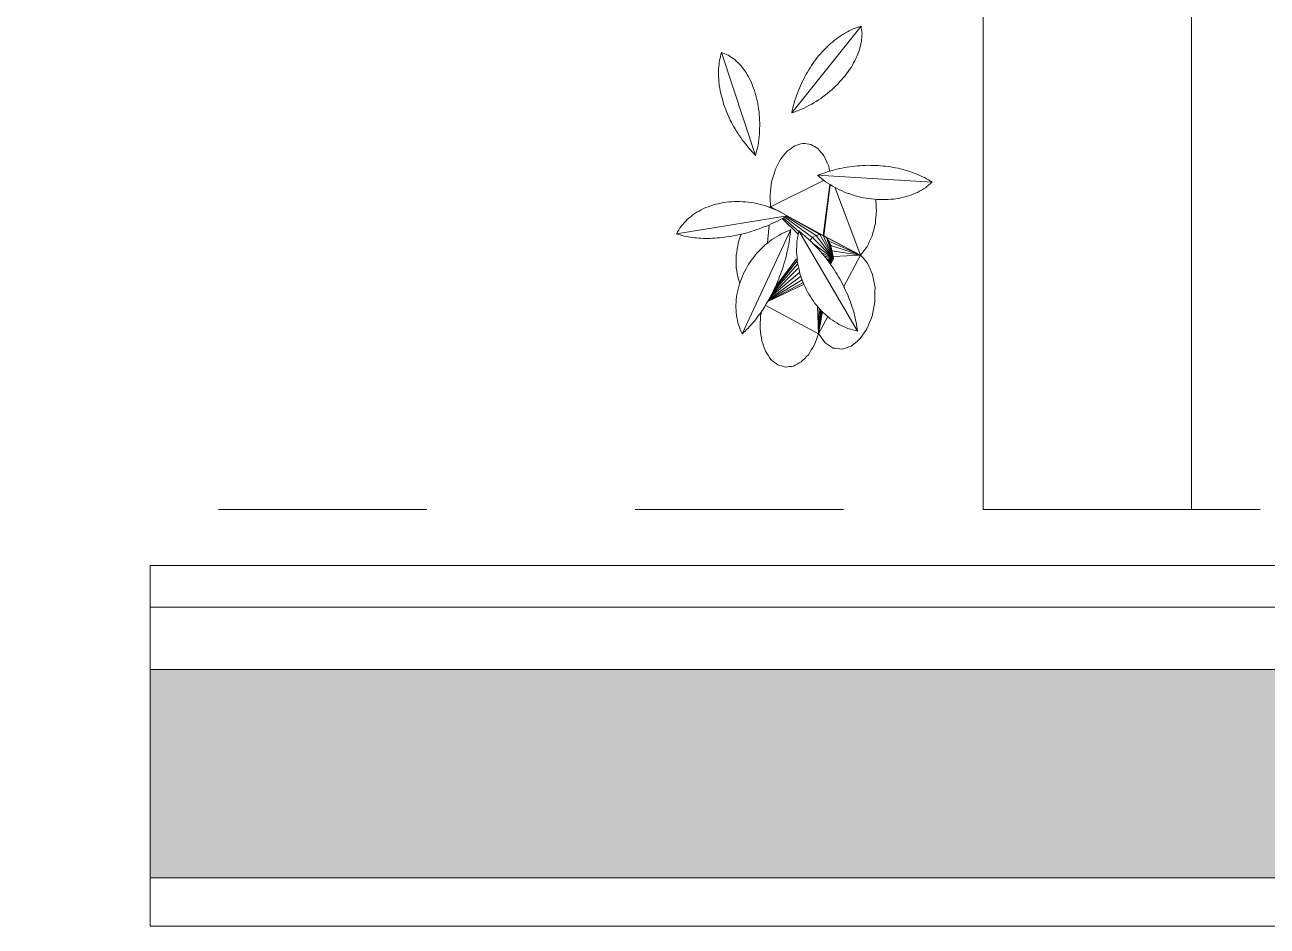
# Model space of a CAD drawing. Header units: metres. Extents: x 13.9 to 26.7, y -0.2 to 3.2.
# Drawn here: x 16.201 to 16.797, y -0.2 to 0.233 of the extents above; entities that cross this region are included whole.
import ezdxf

# ---------------------------------------------------------------- set-up
doc = ezdxf.new("R2010")
doc.units = ezdxf.units.M
doc.linetypes.add('_Pontos', pattern=[0.002, 0, -0.002])
for name, color, linetype, lineweight in [('Arestas comuns', 50, 'Continuous', 9), ('Importações nas famílias', 10, 'Continuous', 5), ('Níveis', 50, 'Continuous', 9), ('Padrão de corte', 7, 'Continuous', 20), ('Pisos', 7, 'Continuous', 5), ('Quadro estrutural', 7, 'Continuous', 5), ('Vegetação', 7, 'Continuous', 5)]:
    doc.layers.add(name, color=color, linetype=linetype, lineweight=lineweight)

# ---------------------------------------------------------------- blocks, each defined once
blk = doc.blocks.new('Planta_pergolado_12200 - plantas pergolado_skp_Component_12-V97-Corte 1')
at = {"layer": 'Importações nas famílias'}
blk.add_line((16.61178, 0.38413), (16.62818, 0.33468), dxfattribs=at)
at = {"layer": 'Importações nas famílias', "flags": 128}
for points in [[(16.61178, 0.38413), (16.61155, 0.38321), (16.61132, 0.38229), (16.6111, 0.38137), (16.61087, 0.38045)], [(16.61505, 0.38285), (16.61423, 0.38317), (16.61342, 0.38349), (16.6126, 0.38381), (16.61178, 0.38413)], [(16.61817, 0.38078), (16.61739, 0.3813), (16.61661, 0.38182), (16.61583, 0.38233), (16.61505, 0.38285)], [(16.61039, 0.37653), (16.61038, 0.3755), (16.61038, 0.37447), (16.61037, 0.37344), (16.61036, 0.37242)], [(16.61087, 0.38045), (16.61075, 0.37947), (16.61063, 0.37849), (16.61051, 0.37751), (16.61039, 0.37653)], [(16.62105, 0.37798), (16.62033, 0.37868), (16.61961, 0.37938), (16.61889, 0.38008), (16.61817, 0.38078)], [(16.62363, 0.37451), (16.62299, 0.37538), (16.62234, 0.37624), (16.6217, 0.37711), (16.62105, 0.37798)], [(16.61036, 0.37242), (16.61046, 0.37135), (16.61056, 0.37029), (16.61066, 0.36922), (16.61075, 0.36816)], [(16.62585, 0.37045), (16.6253, 0.37146), (16.62474, 0.37248), (16.62419, 0.37349), (16.62363, 0.37451)], [(16.62765, 0.36589), (16.6272, 0.36703), (16.62675, 0.36817), (16.6263, 0.36931), (16.62585, 0.37045)], [(16.61075, 0.36816), (16.61096, 0.36707), (16.61117, 0.36599), (16.61138, 0.3649), (16.61159, 0.36381)], [(16.61159, 0.36381), (16.6119, 0.36271), (16.61221, 0.36161), (16.61253, 0.36051), (16.61284, 0.35941)], [(16.629, 0.36095), (16.62866, 0.36219), (16.62833, 0.36342), (16.62799, 0.36466), (16.62765, 0.36589)], [(16.61284, 0.35941), (16.61326, 0.35831), (16.61367, 0.35721), (16.61409, 0.35611), (16.61451, 0.35501)], [(16.62986, 0.35574), (16.62964, 0.35705), (16.62943, 0.35835), (16.62921, 0.35965), (16.629, 0.36095)], [(16.61451, 0.35501), (16.61502, 0.35392), (16.61553, 0.35283), (16.61605, 0.35174), (16.61656, 0.35066)], [(16.63021, 0.35039), (16.63012, 0.35173), (16.63003, 0.35307), (16.62995, 0.35441), (16.62986, 0.35574)], [(16.61656, 0.35066), (16.61717, 0.34959), (16.61777, 0.34853), (16.61838, 0.34746), (16.61899, 0.3464)], [(16.61899, 0.3464), (16.61968, 0.34537), (16.62037, 0.34435), (16.62106, 0.34332), (16.62175, 0.34229)], [(16.63004, 0.34501), (16.63008, 0.34635), (16.63012, 0.3477), (16.63017, 0.34904), (16.63021, 0.35039)], [(16.62175, 0.34229), (16.62252, 0.34131), (16.62329, 0.34033), (16.62406, 0.33935), (16.62483, 0.33837)], [(16.62936, 0.33973), (16.62953, 0.34105), (16.6297, 0.34237), (16.62987, 0.34369), (16.63004, 0.34501)], [(16.62483, 0.33837), (16.62567, 0.33745), (16.62651, 0.33653), (16.62734, 0.33561), (16.62818, 0.33468)], [(16.62818, 0.33468), (16.62848, 0.33595), (16.62877, 0.33721), (16.62906, 0.33847), (16.62936, 0.33973)]]:
    blk.add_lwpolyline(points, dxfattribs=at)
blk = doc.blocks.new('Planta_pergolado_12200 - plantas pergolado_skp_Component_12-V98-Corte 1')
at = {"layer": 'Importações nas famílias'}
blk.add_line((16.67882, 0.39686), (16.64552, 0.35514), dxfattribs=at)
at = {"layer": 'Importações nas famílias', "flags": 128}
for points in [[(16.67129, 0.3936), (16.67038, 0.39301), (16.66948, 0.39243), (16.66857, 0.39184), (16.66766, 0.39126)], [(16.67502, 0.39547), (16.67409, 0.395), (16.67316, 0.39453), (16.67222, 0.39406), (16.67129, 0.3936)], [(16.67882, 0.39686), (16.67787, 0.39651), (16.67692, 0.39617), (16.67597, 0.39582), (16.67502, 0.39547)], [(16.67928, 0.3933), (16.67916, 0.39419), (16.67905, 0.39508), (16.67893, 0.39597), (16.67882, 0.39686)], [(16.66417, 0.38849), (16.66335, 0.38769), (16.66252, 0.3869), (16.66169, 0.3861), (16.66087, 0.38531)], [(16.66766, 0.39126), (16.66679, 0.39057), (16.66592, 0.38987), (16.66504, 0.38918), (16.66417, 0.38849)], [(16.67804, 0.38539), (16.67828, 0.38641), (16.67853, 0.38742), (16.67877, 0.38844), (16.67902, 0.38945)], [(16.67902, 0.38945), (16.67908, 0.39041), (16.67915, 0.39138), (16.67921, 0.39234), (16.67928, 0.3933)], [(16.65778, 0.38176), (16.65707, 0.38079), (16.65636, 0.37982), (16.65565, 0.37885), (16.65494, 0.37788)], [(16.66087, 0.38531), (16.66009, 0.38442), (16.65932, 0.38354), (16.65855, 0.38265), (16.65778, 0.38176)], [(16.67637, 0.38123), (16.67678, 0.38227), (16.6772, 0.38331), (16.67762, 0.38435), (16.67804, 0.38539)], [(16.65494, 0.37788), (16.6543, 0.37684), (16.65366, 0.3758), (16.65302, 0.37476), (16.65239, 0.37372)], [(16.67111, 0.37295), (16.67184, 0.37397), (16.67257, 0.375), (16.6733, 0.37602), (16.67404, 0.37704)], [(16.67404, 0.37704), (16.67462, 0.37809), (16.6752, 0.37913), (16.67578, 0.38018), (16.67637, 0.38123)], [(16.65239, 0.37372), (16.65182, 0.37262), (16.65126, 0.37152), (16.6507, 0.37041), (16.65014, 0.36931)], [(16.66764, 0.36904), (16.66851, 0.37001), (16.66938, 0.37099), (16.67024, 0.37197), (16.67111, 0.37295)], [(16.64824, 0.36471), (16.64785, 0.36353), (16.64747, 0.36234), (16.64708, 0.36116), (16.64669, 0.35997)], [(16.65014, 0.36931), (16.64967, 0.36816), (16.64919, 0.36701), (16.64872, 0.36586), (16.64824, 0.36471)], [(16.65946, 0.36212), (16.66053, 0.36294), (16.6616, 0.36376), (16.66266, 0.36458), (16.66373, 0.3654)], [(16.66373, 0.3654), (16.66471, 0.36631), (16.66569, 0.36722), (16.66667, 0.36813), (16.66764, 0.36904)], [(16.64669, 0.35997), (16.6464, 0.35876), (16.64611, 0.35756), (16.64581, 0.35635), (16.64552, 0.35514)], [(16.65025, 0.35693), (16.65142, 0.35751), (16.65259, 0.3581), (16.65376, 0.35868), (16.65493, 0.35927)], [(16.65493, 0.35927), (16.65606, 0.35998), (16.65719, 0.36069), (16.65833, 0.3614), (16.65946, 0.36212)], [(16.64552, 0.35514), (16.6467, 0.35559), (16.64788, 0.35604), (16.64906, 0.35648), (16.65025, 0.35693)]]:
    blk.add_lwpolyline(points, dxfattribs=at)
blk = doc.blocks.new('Planta_pergolado_12200 - plantas pergolado_skp_Component_12-V99-Corte 1')
at = {"layer": 'Importações nas famílias'}
blk.add_line((16.59018, 0.2971), (16.64333, 0.30573), dxfattribs=at)
at = {"layer": 'Importações nas famílias', "flags": 128}
for points in [[(16.60779, 0.31101), (16.60664, 0.31057), (16.60548, 0.31013), (16.60432, 0.30969), (16.60316, 0.30925)], [(16.61278, 0.31216), (16.61153, 0.31187), (16.61028, 0.31158), (16.60904, 0.3113), (16.60779, 0.31101)], [(16.618, 0.31267), (16.61669, 0.31254), (16.61539, 0.31241), (16.61408, 0.31229), (16.61278, 0.31216)], [(16.62333, 0.31252), (16.622, 0.31256), (16.62066, 0.31259), (16.61933, 0.31263), (16.618, 0.31267)], [(16.62865, 0.31173), (16.62732, 0.31193), (16.62599, 0.31213), (16.62466, 0.31233), (16.62333, 0.31252)], [(16.63384, 0.31031), (16.63254, 0.31067), (16.63125, 0.31102), (16.62995, 0.31138), (16.62865, 0.31173)], [(16.63877, 0.30829), (16.63754, 0.3088), (16.6363, 0.3093), (16.63507, 0.30981), (16.63384, 0.31031)], [(16.599, 0.30692), (16.5981, 0.30621), (16.59719, 0.30549), (16.59629, 0.30478), (16.59539, 0.30407)], [(16.60316, 0.30925), (16.60212, 0.30867), (16.60108, 0.30808), (16.60004, 0.3075), (16.599, 0.30692)], [(16.64333, 0.30573), (16.64219, 0.30637), (16.64105, 0.30701), (16.63991, 0.30765), (16.63877, 0.30829)], [(16.63903, 0.30341), (16.6401, 0.30399), (16.64118, 0.30457), (16.64225, 0.30515), (16.64333, 0.30573)], [(16.59243, 0.30077), (16.59187, 0.29986), (16.59131, 0.29894), (16.59074, 0.29802), (16.59018, 0.2971)], [(16.59539, 0.30407), (16.59465, 0.30325), (16.59391, 0.30242), (16.59317, 0.3016), (16.59243, 0.30077)], [(16.62515, 0.29797), (16.62634, 0.29836), (16.62752, 0.29874), (16.62871, 0.29913), (16.62989, 0.29951)], [(16.62989, 0.29951), (16.63105, 0.29997), (16.63221, 0.30042), (16.63337, 0.30088), (16.63453, 0.30133)], [(16.63453, 0.30133), (16.63565, 0.30185), (16.63678, 0.30237), (16.6379, 0.30289), (16.63903, 0.30341)], [(16.59018, 0.2971), (16.59109, 0.29684), (16.59199, 0.29659), (16.5929, 0.29633), (16.59381, 0.29607)], [(16.59381, 0.29607), (16.59479, 0.29589), (16.59577, 0.29571), (16.59675, 0.29554), (16.59774, 0.29536)], [(16.59774, 0.29536), (16.59878, 0.29526), (16.59983, 0.29517), (16.60088, 0.29507), (16.60193, 0.29497)], [(16.60193, 0.29497), (16.60303, 0.29496), (16.60413, 0.29495), (16.60524, 0.29493), (16.60634, 0.29492)], [(16.60634, 0.29492), (16.60749, 0.29499), (16.60863, 0.29506), (16.60978, 0.29513), (16.61092, 0.2952)], [(16.61092, 0.2952), (16.61209, 0.29535), (16.61327, 0.2955), (16.61444, 0.29565), (16.61562, 0.2958)], [(16.61562, 0.2958), (16.61681, 0.29604), (16.618, 0.29627), (16.61919, 0.2965), (16.62038, 0.29673)], [(16.62038, 0.29673), (16.62157, 0.29704), (16.62277, 0.29735), (16.62396, 0.29766), (16.62515, 0.29797)]]:
    blk.add_lwpolyline(points, dxfattribs=at)
blk = doc.blocks.new('Planta_pergolado_12200 - plantas pergolado_skp_Component_12-V100-Corte 1')
at = {"layer": 'Importações nas famílias'}
blk.add_line((16.67702, 0.25046), (16.64893, 0.29851), dxfattribs=at)
at = {"layer": 'Importações nas famílias', "flags": 128}
for points in [[(16.64893, 0.29851), (16.64871, 0.29727), (16.64849, 0.29604), (16.64826, 0.29481), (16.64804, 0.29358)], [(16.65253, 0.29554), (16.65163, 0.29628), (16.65073, 0.29702), (16.64983, 0.29776), (16.64893, 0.29851)], [(16.64804, 0.29358), (16.64799, 0.29229), (16.64794, 0.291), (16.64789, 0.28972), (16.64784, 0.28843)], [(16.65601, 0.29224), (16.65514, 0.29306), (16.65427, 0.29389), (16.6534, 0.29471), (16.65253, 0.29554)], [(16.65933, 0.28865), (16.6585, 0.28955), (16.65767, 0.29044), (16.65684, 0.29134), (16.65601, 0.29224)], [(16.64784, 0.28843), (16.64796, 0.28712), (16.64808, 0.28581), (16.6482, 0.2845), (16.64832, 0.28318)], [(16.66246, 0.28481), (16.66168, 0.28577), (16.6609, 0.28673), (16.66011, 0.28769), (16.65933, 0.28865)], [(16.64832, 0.28318), (16.64862, 0.28188), (16.64891, 0.28058), (16.6492, 0.27927), (16.64949, 0.27797)], [(16.66536, 0.28076), (16.66464, 0.28177), (16.66391, 0.28278), (16.66319, 0.28379), (16.66246, 0.28481)], [(16.66801, 0.27654), (16.66735, 0.27759), (16.66669, 0.27865), (16.66603, 0.2797), (16.66536, 0.28076)], [(16.64949, 0.27797), (16.64994, 0.2767), (16.65039, 0.27543), (16.65085, 0.27416), (16.6513, 0.2729)], [(16.67036, 0.2722), (16.66978, 0.27329), (16.66919, 0.27437), (16.6686, 0.27546), (16.66801, 0.27654)], [(16.6513, 0.2729), (16.65191, 0.2717), (16.65251, 0.2705), (16.65312, 0.2693), (16.65372, 0.2681)], [(16.6724, 0.2678), (16.67189, 0.2689), (16.67138, 0.27), (16.67087, 0.2711), (16.67036, 0.2722)], [(16.65372, 0.2681), (16.65446, 0.26699), (16.65521, 0.26589), (16.65595, 0.26478), (16.65669, 0.26368)], [(16.65669, 0.26368), (16.65756, 0.26269), (16.65842, 0.26171), (16.65928, 0.26072), (16.66015, 0.25974)], [(16.67411, 0.26337), (16.67368, 0.26448), (16.67326, 0.26559), (16.67283, 0.26669), (16.6724, 0.2678)], [(16.67545, 0.25898), (16.67512, 0.26008), (16.67478, 0.26118), (16.67444, 0.26228), (16.67411, 0.26337)], [(16.66015, 0.25974), (16.66111, 0.2589), (16.66207, 0.25806), (16.66303, 0.25722), (16.664, 0.25638)], [(16.67643, 0.25466), (16.67618, 0.25574), (16.67594, 0.25682), (16.6757, 0.2579), (16.67545, 0.25898)], [(16.664, 0.25638), (16.66504, 0.2557), (16.66608, 0.25502), (16.66712, 0.25435), (16.66816, 0.25367)], [(16.66816, 0.25367), (16.66925, 0.25318), (16.67035, 0.25268), (16.67144, 0.25218), (16.67253, 0.25169)], [(16.67253, 0.25169), (16.67366, 0.25138), (16.67478, 0.25107), (16.6759, 0.25077), (16.67702, 0.25046)], [(16.67702, 0.25046), (16.67687, 0.25151), (16.67672, 0.25256), (16.67657, 0.25361), (16.67643, 0.25466)]]:
    blk.add_lwpolyline(points, dxfattribs=at)
blk = doc.blocks.new('Planta_pergolado_12200 - plantas pergolado_skp_Component_12-V101-Corte 1')
at = {"layer": 'Importações nas famílias'}
blk.add_line((16.62168, 0.24907), (16.6451, 0.29914), dxfattribs=at)
at = {"layer": 'Importações nas famílias', "flags": 128}
for points in [[(16.6451, 0.29914), (16.64392, 0.29863), (16.64275, 0.29811), (16.64157, 0.29759), (16.64039, 0.29708)], [(16.64453, 0.29447), (16.64468, 0.29564), (16.64482, 0.29681), (16.64496, 0.29798), (16.6451, 0.29914)], [(16.63591, 0.29433), (16.63487, 0.29349), (16.63384, 0.29265), (16.6328, 0.2918), (16.63176, 0.29096)], [(16.64039, 0.29708), (16.63927, 0.29639), (16.63815, 0.2957), (16.63703, 0.29501), (16.63591, 0.29433)], [(16.64366, 0.28971), (16.64388, 0.2909), (16.64409, 0.29209), (16.64431, 0.29328), (16.64453, 0.29447)], [(16.62806, 0.28706), (16.62727, 0.28598), (16.62647, 0.28489), (16.62568, 0.2838), (16.62488, 0.28272)], [(16.63176, 0.29096), (16.63084, 0.28999), (16.62991, 0.28901), (16.62899, 0.28804), (16.62806, 0.28706)], [(16.64248, 0.28493), (16.64278, 0.28612), (16.64307, 0.28732), (16.64336, 0.28852), (16.64366, 0.28971)], [(16.62488, 0.28272), (16.62424, 0.28154), (16.6236, 0.28037), (16.62295, 0.2792), (16.62231, 0.27803)], [(16.64103, 0.28017), (16.64139, 0.28136), (16.64175, 0.28255), (16.64212, 0.28374), (16.64248, 0.28493)], [(16.62231, 0.27803), (16.62183, 0.2768), (16.62135, 0.27557), (16.62087, 0.27434), (16.62039, 0.2731)], [(16.63733, 0.27095), (16.63782, 0.27208), (16.63832, 0.27322), (16.63881, 0.27436), (16.6393, 0.27549)], [(16.6393, 0.27549), (16.63973, 0.27666), (16.64016, 0.27783), (16.6406, 0.279), (16.64103, 0.28017)], [(16.62039, 0.2731), (16.62008, 0.27184), (16.61978, 0.27058), (16.61948, 0.26932), (16.61917, 0.26806)], [(16.63513, 0.26658), (16.63568, 0.26767), (16.63623, 0.26876), (16.63678, 0.26985), (16.63733, 0.27095)], [(16.61917, 0.26806), (16.61905, 0.2668), (16.61893, 0.26554), (16.61881, 0.26428), (16.61869, 0.26302)], [(16.61869, 0.26302), (16.61876, 0.26179), (16.61882, 0.26056), (16.61889, 0.25933), (16.61896, 0.2581)], [(16.63016, 0.25859), (16.6308, 0.25955), (16.63145, 0.26052), (16.63209, 0.26148), (16.63273, 0.26245)], [(16.63273, 0.26245), (16.63333, 0.26348), (16.63393, 0.26451), (16.63453, 0.26555), (16.63513, 0.26658)], [(16.61896, 0.2581), (16.61921, 0.25693), (16.61946, 0.25576), (16.61971, 0.25459), (16.61996, 0.25342)], [(16.62744, 0.25505), (16.62812, 0.25593), (16.6288, 0.25682), (16.62948, 0.2577), (16.63016, 0.25859)], [(16.61996, 0.25342), (16.62039, 0.25233), (16.62082, 0.25125), (16.62125, 0.25016), (16.62168, 0.24907)], [(16.62168, 0.24907), (16.62241, 0.24977), (16.62314, 0.25047), (16.62387, 0.25117), (16.6246, 0.25186)], [(16.6246, 0.25186), (16.62531, 0.25266), (16.62602, 0.25345), (16.62673, 0.25425), (16.62744, 0.25505)]]:
    blk.add_lwpolyline(points, dxfattribs=at)
blk = doc.blocks.new('Planta_pergolado_12200 - plantas pergolado_skp_Component_12-V102-Corte 1')
at = {"layer": 'Importações nas famílias'}
blk.add_line((16.71296, 0.32198), (16.65795, 0.32525), dxfattribs=at)
at = {"layer": 'Importações nas famílias', "flags": 128}
for points in [[(16.66724, 0.32818), (16.66606, 0.32786), (16.66487, 0.32753), (16.66369, 0.3272), (16.66251, 0.32688)], [(16.67211, 0.32914), (16.6709, 0.3289), (16.66968, 0.32866), (16.66846, 0.32842), (16.66724, 0.32818)], [(16.67706, 0.32975), (16.67583, 0.3296), (16.67459, 0.32945), (16.67335, 0.3293), (16.67211, 0.32914)], [(16.68203, 0.33001), (16.68079, 0.32994), (16.67955, 0.32988), (16.67831, 0.32982), (16.67706, 0.32975)], [(16.68697, 0.3299), (16.68574, 0.32992), (16.6845, 0.32995), (16.68327, 0.32998), (16.68203, 0.33001)], [(16.69183, 0.32942), (16.69061, 0.32954), (16.6894, 0.32966), (16.68819, 0.32978), (16.68697, 0.3299)], [(16.69654, 0.3286), (16.69536, 0.3288), (16.69418, 0.32901), (16.693, 0.32922), (16.69183, 0.32942)], [(16.70105, 0.32743), (16.69992, 0.32772), (16.69879, 0.32801), (16.69767, 0.3283), (16.69654, 0.3286)], [(16.66251, 0.32688), (16.66137, 0.32647), (16.66023, 0.32606), (16.65909, 0.32565), (16.65795, 0.32525)], [(16.65795, 0.32525), (16.65891, 0.32446), (16.65987, 0.32368), (16.66083, 0.3229), (16.66179, 0.32212)], [(16.66179, 0.32212), (16.66287, 0.32144), (16.66396, 0.32075), (16.66505, 0.32007), (16.66614, 0.31939)], [(16.70533, 0.32592), (16.70426, 0.3263), (16.70319, 0.32667), (16.70212, 0.32705), (16.70105, 0.32743)], [(16.70931, 0.3241), (16.70831, 0.32455), (16.70732, 0.32501), (16.70632, 0.32546), (16.70533, 0.32592)], [(16.71296, 0.32198), (16.71204, 0.32251), (16.71113, 0.32304), (16.71022, 0.32357), (16.70931, 0.3241)], [(16.66614, 0.31939), (16.66733, 0.31882), (16.66852, 0.31826), (16.66971, 0.31769), (16.6709, 0.31712)], [(16.6709, 0.31712), (16.67217, 0.31668), (16.67344, 0.31625), (16.6747, 0.31581), (16.67597, 0.31537)], [(16.70159, 0.3153), (16.70268, 0.31573), (16.70376, 0.31616), (16.70485, 0.3166), (16.70593, 0.31703)], [(16.70593, 0.31703), (16.70688, 0.31759), (16.70784, 0.31815), (16.70879, 0.31871), (16.70975, 0.31927)], [(16.70975, 0.31927), (16.71055, 0.31995), (16.71135, 0.32063), (16.71215, 0.3213), (16.71296, 0.32198)], [(16.67597, 0.31537), (16.67728, 0.31507), (16.6786, 0.31477), (16.67991, 0.31447), (16.68122, 0.31417)], [(16.68122, 0.31417), (16.68255, 0.31402), (16.68388, 0.31387), (16.6852, 0.31371), (16.68653, 0.31356)], [(16.68653, 0.31356), (16.68784, 0.31356), (16.68916, 0.31355), (16.69047, 0.31355), (16.69178, 0.31355)], [(16.69178, 0.31355), (16.69304, 0.31369), (16.69431, 0.31384), (16.69557, 0.31398), (16.69684, 0.31413)], [(16.69684, 0.31413), (16.69803, 0.31442), (16.69922, 0.31472), (16.70041, 0.31501), (16.70159, 0.3153)]]:
    blk.add_lwpolyline(points, dxfattribs=at)
blk = doc.blocks.new('Planta_pergolado_12200 - plantas pergolado_skp_Component_17-V105-Corte 1')
at = {"layer": 'Importações nas famílias'}
for p, q in [((16.58478, 0.15799), (16.55909, 0.14525)), ((16.58439, 0.13154), (16.58761, 0.15597)), ((16.58765, 0.15594), (16.5847, 0.13133)), ((16.60236, 0.12198), (16.58997, 0.15465)), ((16.55821, 0.14507), (16.55909, 0.14525)), ((16.56145, 0.14377), (16.55909, 0.14525)), ((16.55909, 0.14525), (16.56322, 0.14291)), ((16.56046, 0.14425), (16.55909, 0.14525)), ((16.56005, 0.1444), (16.55909, 0.14525)), ((16.55985, 0.1445), (16.55909, 0.14525)), ((16.55909, 0.14525), (16.5648, 0.14216)), ((16.5724, 0.13212), (16.56473, 0.13968)), ((16.57263, 0.13336), (16.56522, 0.13987)), ((16.5793, 0.13049), (16.5659, 0.14027)), ((16.58097, 0.13154), (16.56654, 0.14058)), ((16.56689, 0.14084), (16.58271, 0.1319)), ((16.56707, 0.14092), (16.58439, 0.13154)), ((16.55772, 0.12789), (16.55841, 0.13661)), ((16.5793, 0.13049), (16.58097, 0.13154)), ((16.58097, 0.13154), (16.58271, 0.1319)), ((16.58932, 0.12044), (16.58097, 0.13154)), ((16.58932, 0.12044), (16.58271, 0.1319)), ((16.58271, 0.1319), (16.58439, 0.13154)), ((16.58932, 0.12044), (16.58439, 0.13154)), ((16.58439, 0.13154), (16.5847, 0.13133)), ((16.5847, 0.13133), (16.58591, 0.13049)), ((16.5847, 0.13133), (16.60236, 0.12198)), ((16.57798, 0.12903), (16.5793, 0.13049)), ((16.58932, 0.12044), (16.57928, 0.12774)), ((16.58932, 0.12044), (16.5793, 0.13049)), ((16.58932, 0.12044), (16.58591, 0.13049)), ((16.58591, 0.13049), (16.58714, 0.12882)), ((16.58591, 0.13049), (16.60236, 0.12198)), ((16.58932, 0.12044), (16.58714, 0.12882)), ((16.58714, 0.12882), (16.58802, 0.12665)), ((16.58714, 0.12882), (16.60236, 0.12198)), ((16.58932, 0.12044), (16.58802, 0.12665)), ((16.58802, 0.12665), (16.60236, 0.12198)), ((16.56055, 0.10512), (16.57185, 0.11927)), ((16.56098, 0.10604), (16.57158, 0.12005)), ((16.56105, 0.10619), (16.57147, 0.12007)), ((16.58336, 0.12335), (16.58932, 0.12044)), ((16.58932, 0.12044), (16.58479, 0.12167)), ((16.58548, 0.12071), (16.58932, 0.12044)), ((16.58597, 0.12002), (16.58932, 0.12044)), ((16.58932, 0.12044), (16.58634, 0.1195)), ((16.58664, 0.11908), (16.58932, 0.12044)), ((16.58932, 0.12044), (16.5869, 0.11872)), ((16.58932, 0.12044), (16.58712, 0.11841)), ((16.58932, 0.12044), (16.58732, 0.11813)), ((16.58759, 0.11801), (16.58932, 0.12044)), ((16.58932, 0.12044), (16.58774, 0.1178)), ((16.58932, 0.12044), (16.58786, 0.11762)), ((16.58932, 0.12044), (16.5879, 0.11757)), ((16.58856, 0.12411), (16.60236, 0.12198)), ((16.5891, 0.12143), (16.60236, 0.12198)), ((16.60236, 0.12198), (16.59414, 0.10666)), ((16.55868, 0.1015), (16.57317, 0.11394)), ((16.55924, 0.10255), (16.57225, 0.11563)), ((16.56022, 0.10418), (16.57208, 0.11775)), ((16.57519, 0.10812), (16.55777, 0.09983)), ((16.55786, 0.09998), (16.57486, 0.1089)), ((16.55802, 0.10028), (16.57432, 0.11016)), ((16.55828, 0.10076), (16.57375, 0.11191)), ((16.5566, 0.09808), (16.58218, 0.08433)), ((16.58162, 0.09755), (16.58218, 0.08433)), ((16.58246, 0.09665), (16.58218, 0.08433)), ((16.58218, 0.08433), (16.58313, 0.09589)), ((16.58218, 0.08433), (16.5836, 0.09542)), ((16.58388, 0.09513), (16.58218, 0.08433)), ((16.584, 0.09501), (16.58218, 0.08433)), ((16.58664, 0.09266), (16.58218, 0.08433))]:
    blk.add_line(p, q, dxfattribs=at)
at = {"layer": 'Importações nas famílias', "flags": 128}
for points in [[(16.56714, 0.17195), (16.56805, 0.17261), (16.56897, 0.17326), (16.56988, 0.17391), (16.5708, 0.17457)], [(16.5708, 0.17457), (16.57176, 0.17485), (16.57272, 0.17512), (16.57368, 0.1754), (16.57464, 0.17568)], [(16.57464, 0.17568), (16.57559, 0.17556), (16.57653, 0.17544), (16.57748, 0.17532), (16.57842, 0.1752)], [(16.57842, 0.1752), (16.57928, 0.17469), (16.58014, 0.17419), (16.58101, 0.17368), (16.58187, 0.17317)], [(16.58187, 0.17317), (16.58259, 0.17231), (16.58331, 0.17145), (16.58403, 0.17059), (16.58475, 0.16973)], [(16.56136, 0.163), (16.562, 0.16425), (16.56264, 0.16551), (16.56328, 0.16676), (16.56392, 0.16801)], [(16.56392, 0.16801), (16.56472, 0.16899), (16.56553, 0.16998), (16.56633, 0.17097), (16.56714, 0.17195)], [(16.58475, 0.16973), (16.58528, 0.16858), (16.58581, 0.16742), (16.58634, 0.16627), (16.58687, 0.16511)], [(16.55963, 0.15728), (16.56006, 0.15871), (16.5605, 0.16014), (16.56093, 0.16157), (16.56136, 0.163)], [(16.58687, 0.16511), (16.58718, 0.16374), (16.58748, 0.16237)], [(16.55886, 0.15122), (16.55905, 0.15273), (16.55925, 0.15425), (16.55944, 0.15576), (16.55963, 0.15728)], [(16.55909, 0.14525), (16.55903, 0.14674), (16.55897, 0.14823), (16.55891, 0.14973), (16.55886, 0.15122)], [(16.60999, 0.14324), (16.60984, 0.14172), (16.6097, 0.1402), (16.60956, 0.13868), (16.60941, 0.13716)], [(16.60958, 0.14889), (16.60967, 0.14767), (16.60977, 0.14619), (16.60988, 0.14471), (16.60999, 0.14324)], [(16.60941, 0.13716), (16.60903, 0.13571), (16.60864, 0.13425), (16.60825, 0.1328), (16.60787, 0.13134)], [(16.54358, 0.128), (16.54405, 0.12941), (16.54453, 0.13081), (16.54501, 0.13221)], [(16.60787, 0.13134), (16.60727, 0.13005), (16.60666, 0.12875), (16.60606, 0.12746), (16.60546, 0.12616)], [(16.5426, 0.12198), (16.54285, 0.12349), (16.54309, 0.12499), (16.54333, 0.1265), (16.54358, 0.128)], [(16.60546, 0.12616), (16.60469, 0.12512), (16.60391, 0.12407), (16.60313, 0.12303), (16.60236, 0.12198)], [(16.54263, 0.11596), (16.54262, 0.11746), (16.54262, 0.11897), (16.54261, 0.12047), (16.5426, 0.12198)], [(16.60236, 0.12198), (16.60319, 0.12102), (16.60403, 0.12007), (16.60486, 0.11911), (16.60569, 0.11815)], [(16.54365, 0.11035), (16.5434, 0.11175), (16.54314, 0.11315), (16.54289, 0.11455), (16.54263, 0.11596)], [(16.60569, 0.11815), (16.60628, 0.11682), (16.60688, 0.11549), (16.60747, 0.11415), (16.60806, 0.11282)], [(16.5444, 0.1085), (16.54414, 0.10914), (16.54365, 0.11035)], [(16.60806, 0.11282), (16.60835, 0.11122), (16.60865, 0.10963), (16.60895, 0.10803), (16.60925, 0.10644)], [(16.60925, 0.10644), (16.60923, 0.10471), (16.60921, 0.10299), (16.60919, 0.10127), (16.60917, 0.09955)], [(16.60917, 0.09955), (16.60883, 0.09785), (16.60849, 0.09615), (16.60815, 0.09445), (16.60781, 0.09274)], [(16.55409, 0.08668), (16.55413, 0.0882), (16.55418, 0.08971), (16.55422, 0.09122), (16.55427, 0.09274)], [(16.55427, 0.09274), (16.55456, 0.09423), (16.5547, 0.09497)], [(16.60781, 0.09274), (16.60719, 0.09121), (16.60656, 0.08968), (16.60594, 0.08814), (16.60531, 0.08661)], [(16.55492, 0.08096), (16.55471, 0.08239), (16.5545, 0.08382), (16.5543, 0.08525), (16.55409, 0.08668)], [(16.58218, 0.08433), (16.58166, 0.08296), (16.58114, 0.08159), (16.58062, 0.08022), (16.5801, 0.07885)], [(16.58525, 0.08002), (16.58448, 0.0811), (16.58371, 0.08218), (16.58295, 0.08325), (16.58218, 0.08433)], [(16.60531, 0.08661), (16.60445, 0.08537), (16.60359, 0.08413), (16.60273, 0.0829), (16.60187, 0.08166)], [(16.55669, 0.07595), (16.55625, 0.0772), (16.5558, 0.07845), (16.55536, 0.07971), (16.55492, 0.08096)], [(16.5801, 0.07885), (16.57939, 0.07769), (16.57867, 0.07654), (16.57796, 0.07538), (16.57725, 0.07423)], [(16.58911, 0.07747), (16.58814, 0.07811), (16.58718, 0.07875), (16.58622, 0.07939), (16.58525, 0.08002)], [(16.59779, 0.07832), (16.59669, 0.07796), (16.5956, 0.0776), (16.5945, 0.07725), (16.59341, 0.07689)], [(16.60187, 0.08166), (16.60085, 0.08082), (16.59983, 0.07999), (16.59881, 0.07916), (16.59779, 0.07832)], [(16.55929, 0.07201), (16.55864, 0.07299), (16.55799, 0.07398), (16.55734, 0.07496), (16.55669, 0.07595)], [(16.56254, 0.06939), (16.56173, 0.07004), (16.56091, 0.0707), (16.5601, 0.07135), (16.55929, 0.07201)], [(16.57725, 0.07423), (16.5764, 0.07337), (16.57554, 0.07251), (16.57468, 0.07165), (16.57383, 0.07079)], [(16.59341, 0.07689), (16.59233, 0.07703), (16.59126, 0.07718), (16.59018, 0.07732), (16.58911, 0.07747)], [(16.56621, 0.06828), (16.56529, 0.06856), (16.56437, 0.06884), (16.56346, 0.06911), (16.56254, 0.06939)], [(16.57006, 0.06876), (16.5691, 0.06864), (16.56814, 0.06852), (16.56717, 0.0684), (16.56621, 0.06828)], [(16.57383, 0.07079), (16.57289, 0.07028), (16.57195, 0.06977), (16.571, 0.06927), (16.57006, 0.06876)]]:
    blk.add_lwpolyline(points, dxfattribs=at)
blk = doc.blocks.new('Planta_pergolado_12200 - plantas pergolado_skp_Component_16-V106-Corte 1')
for name, p in [('Planta_pergolado_12200 - plantas pergolado_skp_Component_12-V98-Corte 1', (-0.07625, -0.16486)), ('Planta_pergolado_12200 - plantas pergolado_skp_Component_12-V97-Corte 1', (-0.07625, -0.16486)), ('Planta_pergolado_12200 - plantas pergolado_skp_Component_17-V105-Corte 1', (0, 0)), ('Planta_pergolado_12200 - plantas pergolado_skp_Component_12-V102-Corte 1', (-0.07625, -0.16486)), ('Planta_pergolado_12200 - plantas pergolado_skp_Component_12-V99-Corte 1', (-0.07625, -0.16486)), ('Planta_pergolado_12200 - plantas pergolado_skp_Component_12-V101-Corte 1', (-0.07625, -0.16486)), ('Planta_pergolado_12200 - plantas pergolado_skp_Component_12-V100-Corte 1', (-0.07625, -0.16486))]:
    blk.add_blockref(name, p)
blk = doc.blocks.new('Planta_pergolado_12200 - plantas pergolado_skp_-3067411-Corte 1')
blk.add_blockref('Planta_pergolado_12200 - plantas pergolado_skp_Component_16-V106-Corte 1', (0, 0))
blk = doc.blocks.new('Planta_pergolado_12200 - plantas pergolado_skp_-3067423-Corte 1')
blk.add_blockref('Planta_pergolado_12200 - plantas pergolado_skp_-3067411-Corte 1', (0, 0))
blk = doc.blocks.new('Planta_pergolado_12200 - plantas pergolado_skp_-3067432-Corte 1')
blk.add_blockref('Planta_pergolado_12200 - plantas pergolado_skp_-3067423-Corte 1', (0, 0))
blk = doc.blocks.new('Planta_pergolado_12200 - Planta_pergolado_12200-3067476-Corte 1')
blk.add_blockref('Planta_pergolado_12200 - plantas pergolado_skp_-3067432-Corte 1', (0, 0))
blk = doc.blocks.new('sloupek - Tram-V4408-Corte 1')
at = {"layer": 'Quadro estrutural', "color": 10}
for p, q in [((16.76124, 0.51402), (16.76124, 0)), ((16.66124, 0.24577), (16.66124, 0)), ((16.76124, 0), (16.66124, 0))]:
    blk.add_line(p, q, dxfattribs=at)

msp = doc.modelspace()

# ---------------------------------------------------------------- hatches: boundary and pattern name
at = {"layer": 'Padrão de corte', "lineweight": 5}
msp.add_hatch(color=29, dxfattribs=at).paths.add_polyline_path([(17.81503, -0.17689), (21.40124, -0.17689), (21.40124, -0.07688), (16.26124, -0.07688), (16.26124, -0.17689), (16.49413, -0.17689)])

# ---------------------------------------------------------------- linework, layer by layer
at = {"layer": 'Arestas comuns'}
for p, q in [((21.40124, -0.04687), (16.26124, -0.04687)), ((21.40124, -0.07688), (16.26124, -0.07688))]:
    msp.add_line(p, q, dxfattribs=at)
at = {"layer": 'Níveis', "color": 9, "linetype": '_Pontos'}
msp.add_line((13.89406, 0), (26.66164, 0), dxfattribs=at)
at = {"layer": 'Pisos', "lineweight": 20}
for p, q in [((21.40124, -0.02687), (16.26124, -0.02687)), ((16.26124, -0.02687), (16.26124, -0.17689)), ((16.26124, -0.17689), (21.40124, -0.17689))]:
    msp.add_line(p, q, dxfattribs=at)
at = {"layer": 'Pisos', "color": 10}
for p, q in [((16.26124, -0.17689), (16.26124, -0.20002)), ((16.26124, -0.20002), (21.40124, -0.20002))]:
    msp.add_line(p, q, dxfattribs=at)

# ---------------------------------------------------------------- block references
at = {"layer": 'Quadro estrutural', "color": 10}
msp.add_blockref('sloupek - Tram-V4408-Corte 1', (0, 0), dxfattribs=at)
at = {"layer": 'Vegetação', "color": 10}
msp.add_blockref('Planta_pergolado_12200 - Planta_pergolado_12200-3067476-Corte 1', (0, 0), dxfattribs=at)

doc.saveas('drawing.dxf')
